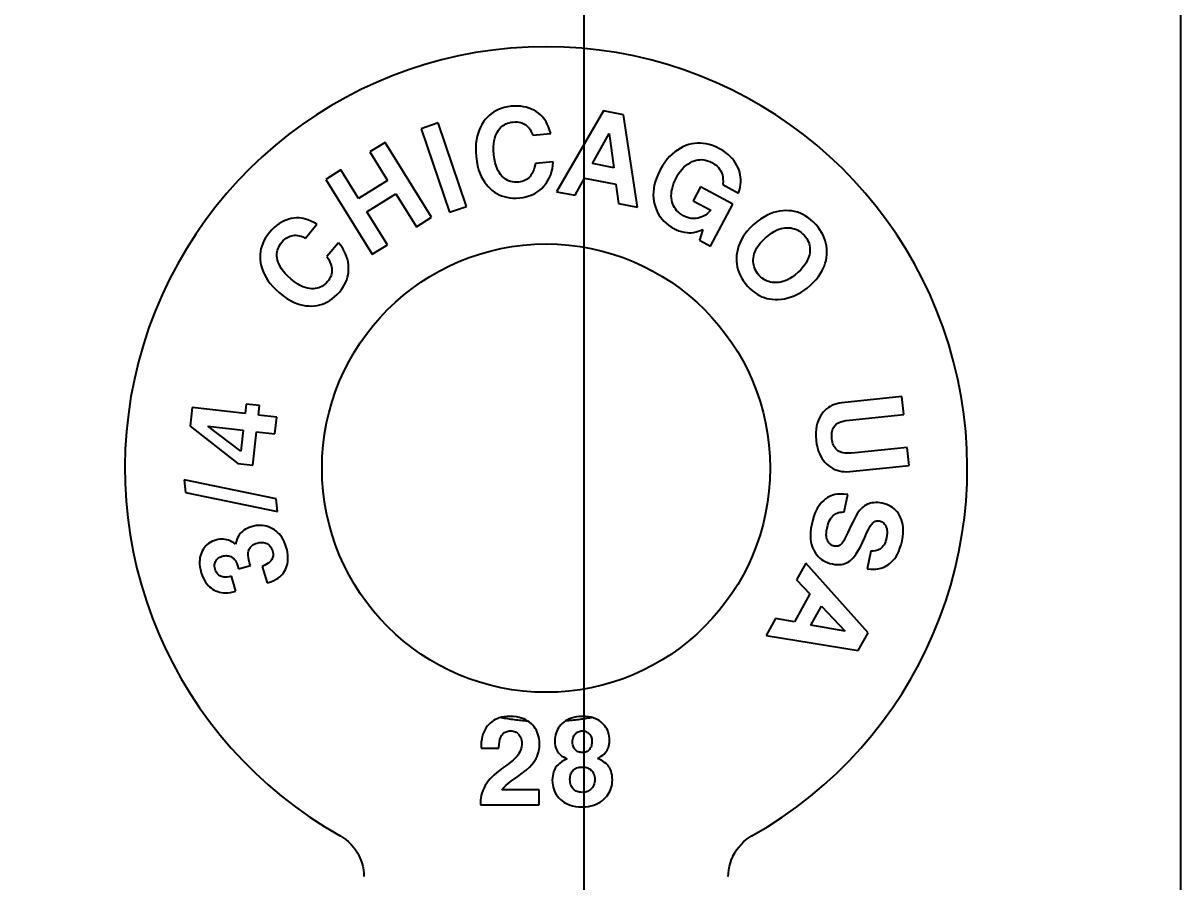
# Model space of a CAD drawing. Extents: x 0 to 288, y 0 to 192.
# Drawn here: x 69.624 to 73.5, y 113.557 to 116.43 of the extents above; entities that cross this region are included whole.
import ezdxf

# ---------------------------------------------------------------- set-up
doc = ezdxf.new("R2010")
doc.units = 0
doc.header["$MEASUREMENT"] = 0
doc.linetypes.add('HIDDEN', pattern=[0.2, 0.1, -0.1])
doc.layers.get('0').update_dxf_attribs({"linetype": 'CONTINUOUS'})
doc.layers.get('DEFPOINTS').update_dxf_attribs({"linetype": 'CONTINUOUS'})
for name, color, linetype in [('DEFAULT_2', 8, 'HIDDEN'), ('dim', 3, 'CONTINUOUS'), ('PANEL', 9, 'CONTINUOUS')]:
    doc.layers.add(name, color=color, linetype=linetype)
doc.styles.add('ROMANS', font='ROMANS.shx')
doc.dimstyles.get("Standard").update_dxf_attribs({"dimscale": 0, "dimtxt": 0.125, "dimasz": 0.1875, "dimexe": 0.187, "dimexo": 0.0625, "dimgap": 0.09, "dimtad": 0, "dimtih": 1, "dimtoh": 1, "dimlfac": 4, "dimzin": 0, "dimdsep": 46, "dimtxsty": 'ROMANS', "dimcen": 0, "dimclrd": 256, "dimclre": 256, "dimadec": 0, "dimazin": 0, "dimtfac": 1, "dimtofl": 0, "dimtmove": 0, "dimatfit": 3, "dimfxl": 0, "dimtolj": 1, "dimtzin": 0, "dimarcsym": 0})

# ---------------------------------------------------------------- blocks, each defined once
blk = doc.blocks.new('*D7')
at = {"layer": 'DEFPOINTS', "color": 0, "linetype": 'Continuous'}
for p in [(73.5, 118.75), (25.5, 113.4417), (73.5, 113.4417)]:
    blk.add_point(p, dxfattribs=at)
at = {"layer": 'dim', "linetype": 'Continuous', "lineweight": -2}
for p, q in [((25.5, 113.5042), (25.5, 118.937)), ((73.5, 113.5042), (73.5, 118.937)), ((26.5, 118.75), (47.41, 118.75)), ((72.5, 118.75), (51.59, 118.75))]:
    blk.add_line(p, q, dxfattribs=at)
at = {"layer": 'dim', "linetype": 'Continuous'}
for points in [[(26.5, 118.9167), (26.5, 118.5833), (25.5, 118.75)], [(72.5, 118.9167), (72.5, 118.5833), (73.5, 118.75)]]:
    blk.add_solid(points, dxfattribs=at)
at = {"layer": 'dim', "color": 0, "linetype": 'Continuous', "insert": (49.5, 118.75), "char_height": 1, "attachment_point": 5, "style": 'ROMANS'}
blk.add_mtext('\\A1;48.00', dxfattribs=at)
blk = doc.blocks.new('*D17')
at = {"layer": 'DEFPOINTS', "color": 0, "linetype": 'Continuous'}
for p in [(71.5025, 117), (49.5025, 71), (71.5025, 71)]:
    blk.add_point(p, dxfattribs=at)
at = {"layer": 'PANEL', "linetype": 'Continuous', "lineweight": -2}
for p, q in [((49.5025, 71.0625), (49.5025, 117.187)), ((71.5025, 71.0625), (71.5025, 117.187)), ((50.5025, 117), (58.4125, 117)), ((70.5025, 117), (62.5925, 117))]:
    blk.add_line(p, q, dxfattribs=at)
at = {"layer": 'PANEL', "linetype": 'Continuous'}
for points in [[(50.5025, 117.1667), (50.5025, 116.8333), (49.5025, 117)], [(70.5025, 117.1667), (70.5025, 116.8333), (71.5025, 117)]]:
    blk.add_solid(points, dxfattribs=at)
at = {"layer": 'PANEL', "color": 0, "linetype": 'Continuous', "insert": (60.5025, 117), "char_height": 1, "attachment_point": 5, "style": 'ROMANS'}
blk.add_mtext('\\A1;22.00', dxfattribs=at)

msp = doc.modelspace()

# ---------------------------------------------------------------- linework, layer by layer
at = {"color": 7, "linetype": 'Continuous'}
for p, q in [((71.5672, 116.1365), (71.4096, 115.8663)), ((71.6339, 116.1238), (71.5672, 116.1365)), ((71.6816, 115.8147), (71.6339, 116.1238)), ((71.0137, 116.0965), (70.9568, 116.0772)), ((70.9568, 116.0772), (71.0518, 115.7981)), ((71.1087, 115.8174), (71.0137, 116.0965)), ((71.3306, 116.0551), (71.3904, 116.0611)), ((71.5305, 115.9603), (71.5862, 116.0616)), ((71.5862, 116.0616), (71.6017, 115.9468)), ((70.8364, 116.0312), (70.7854, 115.9995)), ((70.7854, 115.9995), (70.8446, 115.9041)), ((70.9919, 115.7807), (70.8364, 116.0312)), ((71.3993, 115.9667), (71.3396, 115.9606)), ((71.6017, 115.9468), (71.5305, 115.9603)), ((70.6883, 115.9392), (70.6373, 115.9075)), ((70.7475, 115.8438), (70.6883, 115.9392)), ((70.6373, 115.9075), (70.7928, 115.6571)), ((70.8446, 115.9041), (70.7475, 115.8438)), ((71.4721, 115.8544), (71.5037, 115.9116)), ((71.5037, 115.9116), (71.6086, 115.8917)), ((71.6086, 115.8917), (71.617, 115.8269)), ((71.8924, 115.8822), (71.8675, 115.8356)), ((72.0006, 115.8242), (71.8924, 115.8822)), ((71.9665, 115.8904), (72.0195, 115.862)), ((70.7754, 115.7989), (70.8725, 115.8592)), ((70.8725, 115.8592), (70.9409, 115.749)), ((71.4096, 115.8663), (71.4721, 115.8544)), ((71.0518, 115.7981), (71.1087, 115.8174)), ((71.617, 115.8269), (71.6816, 115.8147)), ((71.8675, 115.8356), (71.9261, 115.8042)), ((71.9257, 115.6845), (72.0006, 115.8242)), ((70.8438, 115.6887), (70.7754, 115.7989)), ((70.9409, 115.749), (70.9919, 115.7807)), ((70.5693, 115.7114), (70.6081, 115.7573)), ((71.9003, 115.7397), (71.8885, 115.7044)), ((70.6801, 115.6956), (70.6414, 115.6498)), ((70.7928, 115.6571), (70.8438, 115.6887)), ((71.8885, 115.7044), (71.9257, 115.6845)), ((70.1905, 115.1444), (70.1835, 115.0824)), ((70.3679, 115.1244), (70.1905, 115.1444)), ((70.3715, 115.156), (70.3679, 115.1244)), ((70.416, 115.151), (70.3715, 115.156)), ((70.4124, 115.1193), (70.416, 115.151)), ((72.5665, 115.1812), (72.3656, 115.1604)), ((72.5727, 115.1215), (72.5665, 115.1812)), ((70.4735, 115.1124), (70.4124, 115.1193)), ((70.4671, 115.0561), (70.4735, 115.1124)), ((72.3903, 115.1026), (72.5727, 115.1215)), ((70.1835, 115.0824), (70.3431, 114.9572)), ((70.3536, 114.9985), (70.2424, 115.0816)), ((70.2424, 115.0816), (70.3615, 115.0681)), ((70.3615, 115.0681), (70.3536, 114.9985)), ((70.3935, 114.9515), (70.4061, 115.063)), ((70.4061, 115.063), (70.4671, 115.0561)), ((72.5842, 115.0106), (72.4099, 114.9926)), ((72.5903, 114.9509), (72.5842, 115.0106)), ((70.3431, 114.9572), (70.3935, 114.9515)), ((72.3922, 114.9304), (72.5903, 114.9509)), ((70.4717, 114.8392), (70.164, 114.9024)), ((70.164, 114.9024), (70.1677, 114.8599)), ((70.1677, 114.8599), (70.4754, 114.7967)), ((70.4754, 114.7967), (70.4717, 114.8392)), ((72.3731, 114.7949), (72.3853, 114.8537)), ((72.4622, 114.6636), (72.45, 114.6048)), ((70.3418, 114.6161), (70.3454, 114.6042)), ((70.3454, 114.6042), (70.3851, 114.6162)), ((70.3851, 114.6162), (70.3826, 114.6244)), ((70.4249, 114.613), (70.4417, 114.5574)), ((72.2443, 114.6241), (72.2138, 114.5683)), ((72.4529, 114.391), (72.2443, 114.6241)), ((70.3367, 114.5299), (70.3215, 114.5803)), ((72.2138, 114.5683), (72.2584, 114.5206)), ((72.2584, 114.5206), (72.2072, 114.427)), ((72.2618, 114.4166), (72.2965, 114.4801)), ((72.2965, 114.4801), (72.3758, 114.396)), ((72.143, 114.4388), (72.1115, 114.3812)), ((72.2072, 114.427), (72.143, 114.4388)), ((72.3758, 114.396), (72.2618, 114.4166)), ((72.1115, 114.3812), (72.4203, 114.3315)), ((72.4203, 114.3315), (72.4529, 114.391)), ((71.1581, 114.0042), (71.2171, 114.0042)), ((71.2593, 113.8952), (71.2807, 113.9103)), ((71.3524, 113.8655), (71.2269, 113.8655)), ((71.3524, 113.8146), (71.3524, 113.8655)), ((71.155, 113.8242), (71.155, 113.8146)), ((71.155, 113.8146), (71.3524, 113.8146)), ((70.6849, 113.712), (70.685, 113.7119)), ((70.6849, 113.7119), (70.6951, 113.7057)), ((70.6857, 113.7115), (70.6868, 113.7108)), ((72.0549, 113.7057), (72.0651, 113.7119)), ((72.0632, 113.7108), (72.0643, 113.7115)), ((72.065, 113.7119), (72.0651, 113.7119)), ((72.0651, 113.7119), (72.0651, 113.712)), ((70.695, 113.7057), (70.7047, 113.6987)), ((70.7046, 113.6988), (70.7139, 113.691)), ((70.7137, 113.6912), (70.7224, 113.6826)), ((70.7222, 113.6828), (70.7302, 113.6736)), ((70.73, 113.6738), (70.7373, 113.6641)), ((72.0127, 113.6641), (72.02, 113.6738)), ((72.0198, 113.6736), (72.0278, 113.6828)), ((72.0276, 113.6826), (72.0363, 113.6912)), ((72.0361, 113.691), (72.0454, 113.6988)), ((72.0453, 113.6987), (72.055, 113.7057)), ((72.055, 113.7057), (72.0563, 113.7066)), ((70.7372, 113.6642), (70.7437, 113.654)), ((70.7436, 113.6542), (70.7493, 113.6435)), ((70.7492, 113.6436), (70.7541, 113.6325)), ((70.7541, 113.6327), (70.758, 113.6213)), ((71.992, 113.6213), (71.9959, 113.6327)), ((71.9959, 113.6325), (72.0008, 113.6436)), ((72.0007, 113.6435), (72.0064, 113.6542)), ((72.0063, 113.654), (72.0128, 113.6642)), ((70.758, 113.6214), (70.7611, 113.6098)), ((70.7611, 113.6098), (70.7633, 113.598)), ((70.7633, 113.5981), (70.7646, 113.5862)), ((71.9854, 113.5862), (71.9867, 113.5981)), ((71.9867, 113.598), (71.9889, 113.6098)), ((71.9889, 113.6098), (71.992, 113.6214)), ((70.7646, 113.5862), (70.765, 113.5751)), ((71.985, 113.5751), (71.9854, 113.5862))]:
    msp.add_line(p, q, dxfattribs=at)
for points in [[(71.2576, 116.1521), (71.2457, 116.1504), (71.2347, 116.1481), (71.2247, 116.1451), (71.2155, 116.1415), (71.2069, 116.1374), (71.1989, 116.1328), (71.1914, 116.1275), (71.1843, 116.1216), (71.1776, 116.1151), (71.1712, 116.1078), (71.1652, 116.0997)], [(71.3172, 116.1464), (71.3086, 116.1489), (71.2996, 116.1509), (71.2901, 116.1522), (71.2799, 116.1529), (71.2692, 116.1529), (71.2576, 116.1521)], [(71.362, 116.118), (71.3558, 116.1241), (71.3491, 116.1297), (71.342, 116.1347), (71.3343, 116.1392), (71.3261, 116.1431), (71.3172, 116.1464)], [(71.3904, 116.0611), (71.3868, 116.0732), (71.383, 116.0836), (71.379, 116.0926), (71.3749, 116.1003), (71.3707, 116.107), (71.3664, 116.1129), (71.362, 116.118)], [(71.1652, 116.0997), (71.1598, 116.0911), (71.155, 116.0821), (71.1508, 116.0726), (71.1472, 116.0626), (71.1442, 116.0519), (71.1419, 116.0404), (71.1403, 116.028), (71.1395, 116.0146), (71.1396, 115.9999), (71.1407, 115.9837)], [(71.2122, 116.0666), (71.2155, 116.072), (71.219, 116.0767), (71.2227, 116.0808), (71.2267, 116.0845), (71.2309, 116.0878), (71.2354, 116.0907), (71.2402, 116.0932), (71.2454, 116.0954), (71.251, 116.0972), (71.2573, 116.0987), (71.2642, 116.0996)], [(71.2642, 116.0996), (71.2714, 116.1001), (71.2779, 116.0999), (71.2838, 116.0993), (71.2891, 116.0982), (71.294, 116.0967), (71.2985, 116.0949), (71.3028, 116.0926), (71.3068, 116.09), (71.3107, 116.087), (71.3143, 116.0835), (71.3179, 116.0794), (71.3213, 116.0747), (71.3245, 116.0692), (71.3277, 116.0627), (71.3306, 116.0551)], [(71.2005, 115.9896), (71.1995, 116.0039), (71.1995, 116.0164), (71.2003, 116.0273), (71.2017, 116.037), (71.2037, 116.0456), (71.2061, 116.0533), (71.2089, 116.0603), (71.2122, 116.0666)], [(71.843, 116.0206), (71.8331, 116.0163), (71.8236, 116.0114), (71.8145, 116.0058), (71.8056, 115.9994), (71.797, 115.9922), (71.7887, 115.9841), (71.7805, 115.9749), (71.7725, 115.9645), (71.7646, 115.9528), (71.7569, 115.9394)], [(71.9556, 116.0103), (71.9436, 116.0162), (71.9322, 116.0207), (71.9214, 116.0242), (71.911, 116.0266), (71.9009, 116.0282), (71.8911, 116.0289), (71.8815, 116.0288), (71.8719, 116.028), (71.8624, 116.0263), (71.8528, 116.0239), (71.843, 116.0206)], [(72.0179, 115.9466), (72.014, 115.9546), (72.0095, 115.9624), (72.0043, 115.9698), (71.9985, 115.9771), (71.9918, 115.9841), (71.9844, 115.9909), (71.9759, 115.9975), (71.9664, 116.004), (71.9556, 116.0103)], [(71.1407, 115.9837), (71.1429, 115.9674), (71.1458, 115.9529), (71.1493, 115.94), (71.1534, 115.9283), (71.1579, 115.9177), (71.1629, 115.9081), (71.1684, 115.8994), (71.1742, 115.8913), (71.1806, 115.8838), (71.1875, 115.877)], [(71.2273, 115.9188), (71.2229, 115.9239), (71.2188, 115.9296), (71.215, 115.9362), (71.2113, 115.9438), (71.208, 115.9526), (71.205, 115.9629), (71.2024, 115.975), (71.2005, 115.9896)], [(71.3396, 115.9606), (71.3367, 115.9491), (71.3337, 115.9398), (71.3306, 115.9324), (71.3274, 115.9264), (71.3243, 115.9216), (71.3212, 115.9176), (71.3181, 115.9144)], [(71.3665, 115.8837), (71.3724, 115.8908), (71.3778, 115.8982), (71.3825, 115.906), (71.3868, 115.9143), (71.3904, 115.9232), (71.3936, 115.9328), (71.3962, 115.9431), (71.3981, 115.9543), (71.3993, 115.9667)], [(71.8115, 115.9142), (71.8177, 115.9248), (71.8239, 115.9338), (71.8302, 115.9416), (71.8367, 115.9483), (71.8432, 115.9541), (71.85, 115.9591), (71.8569, 115.9634), (71.8641, 115.9671)], [(71.8641, 115.9671), (71.8709, 115.9698), (71.8774, 115.9717), (71.8837, 115.973), (71.89, 115.9736), (71.8963, 115.9737), (71.9026, 115.9731), (71.9091, 115.972), (71.9158, 115.9701), (71.9229, 115.9674), (71.9303, 115.9639)], [(71.9303, 115.9639), (71.9367, 115.9601), (71.9424, 115.956), (71.9474, 115.9517), (71.9519, 115.947), (71.9559, 115.9421), (71.9595, 115.9367)], [(71.2825, 115.8987), (71.2755, 115.8983), (71.269, 115.8985), (71.263, 115.8992), (71.2573, 115.9004), (71.252, 115.9021), (71.2468, 115.9043), (71.2418, 115.907), (71.2369, 115.9103), (71.2321, 115.9142), (71.2273, 115.9188)], [(71.7569, 115.9394), (71.7499, 115.9253), (71.7445, 115.9121), (71.7403, 115.8997), (71.7374, 115.888), (71.7354, 115.8767), (71.7343, 115.8659), (71.734, 115.8553), (71.7346, 115.845), (71.7359, 115.8348), (71.7381, 115.8247)], [(71.9595, 115.9367), (71.9617, 115.9326), (71.9637, 115.9278), (71.9652, 115.9225), (71.9664, 115.9163), (71.9672, 115.9091), (71.9673, 115.9006), (71.9665, 115.8904)], [(72.0195, 115.862), (72.0225, 115.8719), (72.0247, 115.8813), (72.0261, 115.8902), (72.0268, 115.8988), (72.0269, 115.9071), (72.0263, 115.9152), (72.0251, 115.9231), (72.0233, 115.931), (72.0209, 115.9388), (72.0179, 115.9466)], [(71.3181, 115.9144), (71.314, 115.9108), (71.3096, 115.9077), (71.305, 115.9051), (71.3, 115.9028), (71.2947, 115.901), (71.2888, 115.8996), (71.2825, 115.8987)], [(71.287, 115.846), (71.2978, 115.8475), (71.3077, 115.8495), (71.3169, 115.8521), (71.3253, 115.8552), (71.3332, 115.8587), (71.3406, 115.8627), (71.3476, 115.8672), (71.3542, 115.8721), (71.3605, 115.8776), (71.3665, 115.8837)], [(71.7956, 115.8384), (71.7946, 115.8452), (71.7942, 115.8523), (71.7944, 115.8596), (71.7952, 115.8673), (71.7966, 115.8754), (71.7988, 115.884), (71.8019, 115.8933), (71.8061, 115.9033), (71.8115, 115.9142)], [(71.1875, 115.877), (71.1948, 115.8706), (71.2024, 115.8651), (71.2101, 115.8603), (71.2181, 115.8562), (71.2263, 115.8528), (71.235, 115.8499), (71.2441, 115.8477), (71.2537, 115.8462), (71.264, 115.8453), (71.2751, 115.8453), (71.287, 115.846)], [(71.7381, 115.8247), (71.7409, 115.8148), (71.7444, 115.8056), (71.7483, 115.7971), (71.7528, 115.7891), (71.7579, 115.7815), (71.7635, 115.7744), (71.7697, 115.7676), (71.7767, 115.7611), (71.7844, 115.7549), (71.7931, 115.749), (71.8028, 115.7433)], [(71.8354, 115.7858), (71.8282, 115.79), (71.822, 115.7944), (71.8167, 115.799), (71.8121, 115.8037), (71.8081, 115.8087), (71.8046, 115.8139), (71.8016, 115.8194), (71.7991, 115.8253), (71.7971, 115.8316), (71.7956, 115.8384)], [(71.9261, 115.8042), (71.9201, 115.798), (71.9141, 115.7929), (71.9082, 115.7885), (71.9022, 115.7849), (71.8961, 115.782), (71.89, 115.7797), (71.8836, 115.7779)], [(72.1778, 115.8033), (72.1672, 115.8027), (72.1568, 115.8014), (72.1464, 115.7993), (72.136, 115.7964), (72.1254, 115.7926), (72.1147, 115.7877), (72.1038, 115.7818), (72.0924, 115.7746), (72.0807, 115.7659), (72.0685, 115.7556)], [(72.2779, 115.7564), (72.269, 115.7656), (72.2602, 115.7735), (72.2514, 115.7801), (72.2427, 115.7858), (72.234, 115.7906), (72.2252, 115.7945), (72.2162, 115.7977), (72.2071, 115.8002), (72.1977, 115.8019), (72.1879, 115.803), (72.1778, 115.8033)], [(70.4961, 115.7678), (70.4882, 115.7636), (70.4804, 115.7588), (70.4726, 115.7531), (70.4649, 115.7466), (70.4571, 115.7391), (70.4494, 115.7305)], [(70.5482, 115.7785), (70.5394, 115.7786), (70.5307, 115.778), (70.5221, 115.7766), (70.5135, 115.7745), (70.5049, 115.7716), (70.4961, 115.7678)], [(70.6081, 115.7573), (70.5971, 115.7635), (70.5871, 115.7683), (70.578, 115.772), (70.5696, 115.7747), (70.562, 115.7767), (70.5548, 115.7779), (70.5482, 115.7785)], [(71.8836, 115.7779), (71.878, 115.7769), (71.8723, 115.7764), (71.8667, 115.7765), (71.8609, 115.777), (71.855, 115.7782), (71.8488, 115.78), (71.8423, 115.7825), (71.8354, 115.7858)], [(70.4494, 115.7305), (70.4419, 115.721), (70.4357, 115.7117), (70.4306, 115.7026), (70.4264, 115.6936), (70.4231, 115.6847), (70.4206, 115.6758), (70.4188, 115.6668), (70.4178, 115.6577), (70.4175, 115.6483), (70.418, 115.6386), (70.4193, 115.6285)], [(71.8028, 115.7433), (71.8113, 115.7392), (71.8198, 115.7358), (71.8285, 115.733), (71.8375, 115.731), (71.8468, 115.7296)], [(71.8468, 115.7296), (71.8531, 115.7291), (71.8602, 115.7293), (71.8683, 115.7303), (71.8774, 115.7321), (71.888, 115.7351), (71.9003, 115.7397)], [(72.0685, 115.7556), (72.0575, 115.745), (72.0481, 115.7346), (72.0402, 115.7244), (72.0335, 115.7144), (72.0278, 115.7044), (72.0231, 115.6944), (72.0193, 115.6844), (72.0164, 115.6743), (72.0142, 115.6641), (72.0128, 115.6535)], [(72.109, 115.7113), (72.1198, 115.7204), (72.1296, 115.7276), (72.1385, 115.7331), (72.1467, 115.7374), (72.1543, 115.7406), (72.1615, 115.743), (72.1683, 115.7446), (72.1748, 115.7456), (72.1811, 115.746)], [(72.1811, 115.746), (72.1882, 115.7458), (72.1949, 115.7451), (72.2011, 115.7438), (72.2071, 115.7421), (72.2128, 115.7399), (72.2183, 115.7372), (72.2236, 115.734), (72.2288, 115.7303), (72.2339, 115.7259), (72.2389, 115.7207)], [(72.3147, 115.6554), (72.315, 115.6656), (72.3146, 115.6754), (72.3134, 115.6849), (72.3117, 115.6941), (72.3092, 115.7031), (72.3061, 115.712), (72.3022, 115.7209), (72.2975, 115.7297), (72.292, 115.7385), (72.2855, 115.7474), (72.2779, 115.7564)], [(70.4761, 115.6374), (70.4748, 115.6436), (70.474, 115.6494), (70.4738, 115.655), (70.4741, 115.6604), (70.4748, 115.6657), (70.476, 115.6709), (70.4777, 115.676), (70.4799, 115.6812), (70.4827, 115.6865), (70.4862, 115.6918), (70.4905, 115.6973)], [(70.4905, 115.6973), (70.4954, 115.7027), (70.5002, 115.7071), (70.5049, 115.7107), (70.5095, 115.7136), (70.514, 115.7159), (70.5186, 115.7178), (70.5232, 115.7191), (70.5279, 115.7201), (70.5327, 115.7205), (70.5378, 115.7205), (70.5432, 115.7201), (70.5489, 115.719), (70.5551, 115.7173), (70.5619, 115.7149), (70.5693, 115.7114)], [(70.7141, 115.6131), (70.7135, 115.6223), (70.7122, 115.6314), (70.7102, 115.6403), (70.7074, 115.6493), (70.7039, 115.6582), (70.6995, 115.6672), (70.6942, 115.6765), (70.6878, 115.6859), (70.6801, 115.6956)], [(72.069, 115.6457), (72.0701, 115.6519), (72.0717, 115.6582), (72.074, 115.6647), (72.0771, 115.6715), (72.081, 115.6785), (72.0859, 115.6859), (72.092, 115.6938), (72.0996, 115.7022), (72.109, 115.7113)], [(72.2389, 115.7207), (72.2435, 115.7152), (72.2474, 115.7097), (72.2506, 115.7041), (72.2532, 115.6986), (72.2552, 115.693), (72.2568, 115.6872), (72.2578, 115.6813), (72.2583, 115.6751), (72.2583, 115.6687), (72.2577, 115.6618)], [(70.6414, 115.6498), (70.6473, 115.6395), (70.6516, 115.6307), (70.6545, 115.6232), (70.6564, 115.6167), (70.6575, 115.611), (70.658, 115.606), (70.6581, 115.6016)], [(72.0128, 115.6535), (72.0122, 115.6434), (72.0124, 115.6337), (72.0133, 115.6242), (72.015, 115.6149), (72.0173, 115.6058), (72.0204, 115.5967), (72.0243, 115.5877), (72.0291, 115.5786), (72.0348, 115.5693), (72.0417, 115.5599), (72.0498, 115.5502)], [(72.2577, 115.6618), (72.2567, 115.6555), (72.255, 115.6491), (72.2527, 115.6426), (72.2496, 115.6358), (72.2458, 115.6288), (72.2409, 115.6215), (72.2349, 115.6138), (72.2275, 115.6055), (72.2184, 115.5968)], [(72.2603, 115.5537), (72.2706, 115.5635), (72.2793, 115.5731), (72.2868, 115.5824), (72.2931, 115.5916), (72.2985, 115.6007), (72.3031, 115.6097), (72.3068, 115.6187), (72.3098, 115.6276), (72.3121, 115.6367), (72.3137, 115.6459), (72.3147, 115.6554)], [(70.4193, 115.6285), (70.4214, 115.6186), (70.4242, 115.6088), (70.4277, 115.5991), (70.4321, 115.5894), (70.4375, 115.5796), (70.4438, 115.5698), (70.4512, 115.5597), (70.46, 115.5495), (70.4702, 115.539), (70.4823, 115.5282)], [(70.5212, 115.5739), (70.5105, 115.5835), (70.5018, 115.5925), (70.4948, 115.6009), (70.4891, 115.6088), (70.4846, 115.6164), (70.481, 115.6236), (70.4782, 115.6306), (70.4761, 115.6374)], [(70.6832, 115.5308), (70.6899, 115.5394), (70.6956, 115.5477), (70.7004, 115.5559), (70.7044, 115.564), (70.7076, 115.572), (70.7101, 115.5801), (70.7121, 115.5881), (70.7134, 115.5963), (70.7141, 115.6046), (70.7141, 115.6131)], [(72.0877, 115.5871), (72.0831, 115.5927), (72.0793, 115.5981), (72.0761, 115.6036), (72.0735, 115.6091), (72.0715, 115.6146), (72.07, 115.6203), (72.0689, 115.6262), (72.0684, 115.6324), (72.0684, 115.6388), (72.069, 115.6457)], [(70.5897, 115.5417), (70.583, 115.5423), (70.5761, 115.5435), (70.5687, 115.5456), (70.5608, 115.5485), (70.5523, 115.5525), (70.543, 115.5578), (70.5327, 115.5648), (70.5212, 115.5739)], [(70.6581, 115.6016), (70.6576, 115.5961), (70.6566, 115.5909), (70.6551, 115.5858), (70.653, 115.5807), (70.6505, 115.5757), (70.6473, 115.5706), (70.6433, 115.5655)], [(72.1468, 115.5624), (72.1395, 115.5623), (72.1328, 115.5629), (72.1264, 115.5639), (72.1203, 115.5655), (72.1146, 115.5676), (72.109, 115.5703), (72.1035, 115.5735), (72.0982, 115.5773), (72.0929, 115.5818), (72.0877, 115.5871)], [(72.2184, 115.5968), (72.2086, 115.5884), (72.1994, 115.5817), (72.1908, 115.5763), (72.1827, 115.572), (72.175, 115.5686), (72.1676, 115.566), (72.1605, 115.5642), (72.1536, 115.563), (72.1468, 115.5624)], [(70.6433, 115.5655), (70.6386, 115.5604), (70.6338, 115.556), (70.629, 115.5524), (70.624, 115.5493), (70.619, 115.5468), (70.6138, 115.5448), (70.6083, 115.5433), (70.6025, 115.5422), (70.5963, 115.5417), (70.5897, 115.5417)], [(70.5901, 115.4839), (70.5998, 115.4844), (70.6091, 115.4857), (70.6179, 115.4876), (70.6265, 115.4902), (70.6349, 115.4935), (70.6431, 115.4975), (70.6511, 115.5022), (70.6591, 115.5078), (70.6671, 115.5143), (70.6751, 115.522), (70.6832, 115.5308)], [(72.0498, 115.5502), (72.0578, 115.5419), (72.0658, 115.5348), (72.0737, 115.5287), (72.0816, 115.5234), (72.0895, 115.5189), (72.0976, 115.5151), (72.1058, 115.512), (72.1142, 115.5095), (72.1229, 115.5077), (72.1319, 115.5064), (72.1414, 115.5058), (72.1513, 115.5059)], [(72.1513, 115.5059), (72.1627, 115.5068), (72.1737, 115.5085), (72.1846, 115.511), (72.1953, 115.5142), (72.206, 115.5183), (72.2167, 115.5232), (72.2274, 115.5291), (72.2382, 115.5361), (72.2491, 115.5442), (72.2603, 115.5537)], [(70.4823, 115.5282), (70.4952, 115.5179), (70.5073, 115.5095), (70.5189, 115.5027), (70.5299, 115.4971), (70.5405, 115.4927), (70.5508, 115.4892), (70.5608, 115.4867), (70.5706, 115.485), (70.5804, 115.4841), (70.5901, 115.4839)], [(72.3656, 115.1604), (72.3564, 115.1591), (72.3479, 115.1572), (72.3402, 115.1547), (72.333, 115.1517), (72.3263, 115.1483), (72.32, 115.1443), (72.314, 115.1397), (72.3083, 115.1345), (72.3029, 115.1287), (72.2977, 115.122)], [(72.2977, 115.122), (72.2932, 115.1151), (72.2892, 115.1077), (72.2858, 115.0998), (72.283, 115.0913), (72.2807, 115.082), (72.2791, 115.0719), (72.2782, 115.0607), (72.2781, 115.0481), (72.2791, 115.034)], [(72.3315, 115.0404), (72.3311, 115.0475), (72.3312, 115.0538), (72.3318, 115.0595), (72.3328, 115.0647), (72.3342, 115.0694), (72.3359, 115.0739), (72.338, 115.0781), (72.3405, 115.082)], [(72.3405, 115.082), (72.3425, 115.0846), (72.345, 115.0872), (72.348, 115.0896), (72.3517, 115.0921), (72.3562, 115.0944), (72.3619, 115.0968), (72.3691, 115.099), (72.3783, 115.101), (72.3903, 115.1026)], [(72.2791, 115.034), (72.2808, 115.0214), (72.2833, 115.0101), (72.2863, 114.9999), (72.2899, 114.9907), (72.294, 114.9823), (72.2985, 114.9746), (72.3036, 114.9674), (72.3091, 114.9608), (72.3153, 114.9546)], [(72.3486, 115.0023), (72.3453, 115.0058), (72.3423, 115.0096), (72.3398, 115.0136), (72.3375, 115.018), (72.3355, 115.0227), (72.3338, 115.028), (72.3325, 115.0338), (72.3315, 115.0404)], [(72.4099, 114.9926), (72.3962, 114.9915), (72.3851, 114.9914), (72.3764, 114.992), (72.3696, 114.9929), (72.3641, 114.9941), (72.3597, 114.9956), (72.3561, 114.9971), (72.3531, 114.9988), (72.3506, 115.0005), (72.3486, 115.0023)], [(72.3153, 114.9546), (72.3217, 114.9491), (72.3283, 114.9444), (72.335, 114.9404), (72.342, 114.9371), (72.3492, 114.9344), (72.3567, 114.9323), (72.3647, 114.9308), (72.3732, 114.9299), (72.3823, 114.9297), (72.3922, 114.9304)], [(72.3241, 114.8469), (72.3171, 114.843), (72.3106, 114.8385), (72.3043, 114.8334), (72.2983, 114.8276), (72.2926, 114.821), (72.287, 114.8134)], [(72.3853, 114.8537), (72.3715, 114.8548), (72.36, 114.8549), (72.3504, 114.8542), (72.3422, 114.853), (72.3353, 114.8513), (72.3293, 114.8492), (72.3241, 114.8469)], [(72.287, 114.8134), (72.2829, 114.8069), (72.2789, 114.7993), (72.275, 114.7905), (72.2712, 114.7803), (72.2677, 114.7685), (72.2644, 114.7545)], [(72.3337, 114.7809), (72.3363, 114.7834), (72.3392, 114.7858), (72.3423, 114.7879), (72.3459, 114.7897), (72.3499, 114.7914), (72.3545, 114.7928), (72.3598, 114.7939), (72.3659, 114.7947), (72.3731, 114.7949)], [(72.4247, 114.8002), (72.4216, 114.7964), (72.4179, 114.7908), (72.4134, 114.7833), (72.4083, 114.7741), (72.4028, 114.7633), (72.3968, 114.7511), (72.3853, 114.7265)], [(72.4506, 114.8206), (72.4458, 114.8182), (72.4408, 114.8151), (72.4357, 114.8113), (72.4304, 114.8064), (72.4247, 114.8002)], [(72.4718, 114.826), (72.4658, 114.8252), (72.4604, 114.824), (72.4554, 114.8225), (72.4506, 114.8206)], [(72.4998, 114.8245), (72.4926, 114.8257), (72.4855, 114.8263), (72.4785, 114.8264), (72.4718, 114.826)], [(72.5584, 114.7827), (72.5544, 114.7893), (72.55, 114.7952), (72.5453, 114.8005), (72.5404, 114.8052), (72.535, 114.8095), (72.5292, 114.8133), (72.5229, 114.8167), (72.516, 114.8198), (72.5084, 114.8223), (72.4998, 114.8245)], [(72.3155, 114.7411), (72.3179, 114.7508), (72.3207, 114.759), (72.3237, 114.7658), (72.3268, 114.7716), (72.3302, 114.7766), (72.3337, 114.7809)], [(72.4602, 114.7473), (72.4627, 114.7512), (72.4653, 114.7545), (72.4679, 114.7573), (72.4707, 114.7597), (72.4736, 114.7618), (72.4768, 114.7637)], [(72.4768, 114.7637), (72.4787, 114.7645), (72.4806, 114.7651), (72.4828, 114.7655), (72.4851, 114.7656), (72.4877, 114.7655), (72.4906, 114.7651)], [(72.4906, 114.7651), (72.494, 114.7641), (72.4971, 114.7629), (72.5001, 114.7614), (72.5028, 114.7595), (72.5054, 114.7572), (72.5078, 114.7546), (72.5101, 114.7514), (72.5123, 114.7477)], [(72.5668, 114.6988), (72.5691, 114.712), (72.5702, 114.7238), (72.5705, 114.7345), (72.57, 114.7441), (72.5688, 114.753), (72.567, 114.7612), (72.5647, 114.7688), (72.5618, 114.7759), (72.5584, 114.7827)], [(70.3539, 114.7259), (70.3507, 114.7224), (70.3478, 114.7185), (70.3449, 114.7139), (70.3423, 114.7087), (70.3398, 114.7025), (70.3375, 114.6953), (70.3355, 114.6868)], [(70.3879, 114.7454), (70.3806, 114.7429), (70.3741, 114.7401), (70.3683, 114.737), (70.363, 114.7335), (70.3582, 114.7298), (70.3539, 114.7259)], [(70.4595, 114.7389), (70.4528, 114.7422), (70.4462, 114.745), (70.4395, 114.7471), (70.4328, 114.7486), (70.426, 114.7496), (70.419, 114.75), (70.4118, 114.7498), (70.4042, 114.7491), (70.3963, 114.7476), (70.3879, 114.7454)], [(70.5054, 114.6774), (70.5021, 114.6871), (70.4985, 114.6957), (70.4946, 114.7033), (70.4905, 114.7101), (70.4861, 114.7162), (70.4814, 114.7217), (70.4764, 114.7267), (70.4712, 114.7312), (70.4656, 114.7352), (70.4595, 114.7389)], [(72.2644, 114.7545), (72.2617, 114.7394), (72.2604, 114.7262), (72.2601, 114.7146), (72.2606, 114.7042), (72.2618, 114.6948), (72.2637, 114.6863), (72.2661, 114.6784), (72.269, 114.6711), (72.2724, 114.6644)], [(72.3167, 114.7002), (72.3154, 114.704), (72.3143, 114.7082), (72.3135, 114.713), (72.3132, 114.7184), (72.3133, 114.7247), (72.314, 114.7321), (72.3155, 114.7411)], [(72.3853, 114.7265), (72.38, 114.7154), (72.3743, 114.7038)], [(72.4419, 114.7096), (72.4482, 114.7237), (72.4543, 114.7363), (72.4602, 114.7473)], [(72.5123, 114.7477), (72.5139, 114.7442), (72.5152, 114.7402), (72.5161, 114.7356), (72.5167, 114.7303), (72.5168, 114.7241), (72.5162, 114.7167), (72.5147, 114.7079)], [(70.2692, 114.7008), (70.2623, 114.6984), (70.256, 114.6957), (70.2504, 114.6926), (70.2453, 114.6892), (70.2406, 114.6856), (70.2363, 114.6815), (70.2323, 114.6772), (70.2287, 114.6724), (70.2254, 114.6671), (70.2224, 114.6613)], [(70.3355, 114.6868), (70.3294, 114.6914), (70.3235, 114.6951), (70.3177, 114.6981), (70.312, 114.7004), (70.3063, 114.7022), (70.3005, 114.7033), (70.2947, 114.704), (70.2887, 114.7041), (70.2825, 114.7036), (70.2761, 114.7026), (70.2692, 114.7008)], [(70.3777, 114.6553), (70.3781, 114.6598), (70.3788, 114.6638), (70.3799, 114.6675), (70.3813, 114.6708), (70.383, 114.6738), (70.3851, 114.6767), (70.3875, 114.6794), (70.3903, 114.6819), (70.3937, 114.6844), (70.3977, 114.6867), (70.4025, 114.6889), (70.4083, 114.6909)], [(70.4083, 114.6909), (70.4132, 114.6922), (70.4177, 114.6929), (70.4219, 114.6932), (70.4259, 114.693), (70.4296, 114.6926), (70.4333, 114.6917), (70.4368, 114.6905), (70.4403, 114.6889)], [(70.4403, 114.6889), (70.4437, 114.6869), (70.4467, 114.6847), (70.4494, 114.6823), (70.4519, 114.6796), (70.4541, 114.6766), (70.4561, 114.6732), (70.4578, 114.6695), (70.4594, 114.6652)], [(72.3394, 114.6809), (72.3357, 114.6819), (72.3325, 114.6831), (72.3296, 114.6846), (72.327, 114.6863), (72.3246, 114.6883), (72.3224, 114.6906), (72.3203, 114.6933), (72.3184, 114.6965), (72.3167, 114.7002)], [(72.3621, 114.6859), (72.3598, 114.6841), (72.3575, 114.6828), (72.3551, 114.6817), (72.3525, 114.6809), (72.3498, 114.6804), (72.3467, 114.6802), (72.3433, 114.6803), (72.3394, 114.6809)], [(72.3743, 114.7038), (72.3713, 114.6981), (72.3686, 114.6936), (72.3662, 114.6903), (72.364, 114.6878), (72.3621, 114.6859)], [(72.398, 114.6363), (72.4025, 114.641), (72.4077, 114.6471), (72.4136, 114.6551), (72.4203, 114.6657), (72.4275, 114.6787), (72.4347, 114.6933), (72.4419, 114.7096)], [(72.5147, 114.7079), (72.5129, 114.7007), (72.5109, 114.6947), (72.5087, 114.6895), (72.5063, 114.685), (72.5038, 114.6812), (72.5011, 114.6779), (72.4983, 114.6749)], [(72.5263, 114.623), (72.5318, 114.6278), (72.537, 114.6333), (72.542, 114.6394), (72.5468, 114.6463), (72.5514, 114.6542), (72.5557, 114.6631), (72.5598, 114.6733), (72.5635, 114.6851), (72.5668, 114.6988)], [(70.2224, 114.6613), (70.2199, 114.6552), (70.2179, 114.6489), (70.2164, 114.6423), (70.2154, 114.6354), (70.215, 114.6279), (70.2152, 114.62), (70.2162, 114.6114), (70.2179, 114.602), (70.2206, 114.5916)], [(70.2686, 114.6297), (70.2701, 114.6324), (70.2719, 114.6349), (70.274, 114.6372), (70.2765, 114.6394), (70.2793, 114.6415), (70.2826, 114.6434), (70.2863, 114.6451), (70.2908, 114.6467)], [(70.2908, 114.6467), (70.2952, 114.6478), (70.2995, 114.6484), (70.3036, 114.6487), (70.3077, 114.6485), (70.3117, 114.6479), (70.3158, 114.6469)], [(70.3158, 114.6469), (70.3193, 114.6457), (70.3225, 114.6442), (70.3253, 114.6426), (70.3279, 114.6407), (70.3302, 114.6387), (70.3323, 114.6364), (70.3342, 114.6339)], [(70.3826, 114.6244), (70.3799, 114.6346), (70.3784, 114.6429), (70.3777, 114.6497), (70.3777, 114.6553)], [(70.4594, 114.6652), (70.4606, 114.6604), (70.4612, 114.6561), (70.4614, 114.6522), (70.4611, 114.6486), (70.4606, 114.6452), (70.4596, 114.6419), (70.4584, 114.6388), (70.4567, 114.6357), (70.4546, 114.6326), (70.4519, 114.6295), (70.4487, 114.6264), (70.4446, 114.6232), (70.4395, 114.6199), (70.4331, 114.6165), (70.4249, 114.613)], [(70.5102, 114.6276), (70.5109, 114.6354), (70.511, 114.6434), (70.5105, 114.6515), (70.5095, 114.6599), (70.5078, 114.6685), (70.5054, 114.6774)], [(72.2724, 114.6644), (72.2767, 114.6575), (72.2812, 114.6513), (72.2861, 114.6458), (72.2913, 114.6408), (72.297, 114.6364), (72.303, 114.6324), (72.3096, 114.6288), (72.3167, 114.6257), (72.3246, 114.623), (72.3333, 114.6209)], [(72.4983, 114.6749), (72.4958, 114.6728), (72.4929, 114.6709), (72.4897, 114.6691), (72.4859, 114.6675), (72.4815, 114.6661), (72.4762, 114.6649), (72.4699, 114.6641), (72.4622, 114.6636)], [(70.2667, 114.6037), (70.2657, 114.6079), (70.2651, 114.6119), (70.265, 114.6157), (70.2653, 114.6193), (70.266, 114.6229), (70.2671, 114.6263), (70.2686, 114.6297)], [(70.3215, 114.5803), (70.3136, 114.5783), (70.3071, 114.5773), (70.3015, 114.577), (70.2968, 114.5772), (70.2926, 114.5778), (70.2889, 114.5787), (70.2856, 114.5799), (70.2826, 114.5815), (70.2798, 114.5833), (70.2773, 114.5854), (70.2749, 114.588), (70.2726, 114.5909), (70.2705, 114.5944), (70.2685, 114.5986), (70.2667, 114.6037)], [(70.3342, 114.6339), (70.336, 114.631), (70.3378, 114.6272), (70.3398, 114.6223), (70.3418, 114.6161)], [(70.4919, 114.5859), (70.4961, 114.5912), (70.4997, 114.5967), (70.5028, 114.6024), (70.5054, 114.6083), (70.5075, 114.6144), (70.5091, 114.6209), (70.5102, 114.6276)], [(72.3333, 114.6209), (72.3422, 114.6194), (72.3502, 114.6187), (72.3573, 114.6188), (72.3637, 114.6194), (72.3697, 114.6206), (72.3752, 114.6222), (72.3803, 114.6243)], [(72.3803, 114.6243), (72.3847, 114.6266), (72.3892, 114.6293), (72.3936, 114.6326), (72.398, 114.6363)], [(72.45, 114.6048), (72.4618, 114.6037), (72.4714, 114.6035), (72.4793, 114.6038), (72.4859, 114.6045), (72.4913, 114.6056), (72.496, 114.6069)], [(72.496, 114.6069), (72.5032, 114.6096), (72.5098, 114.6125), (72.5157, 114.6157), (72.5212, 114.6192), (72.5263, 114.623)], [(70.2206, 114.5916), (70.2238, 114.5823), (70.2273, 114.5741), (70.231, 114.5668), (70.235, 114.5603), (70.2393, 114.5545), (70.2437, 114.5494), (70.2484, 114.5448), (70.2533, 114.5406), (70.2585, 114.537), (70.2641, 114.5337)], [(70.4417, 114.5574), (70.4536, 114.5614), (70.4633, 114.5655), (70.4713, 114.5696), (70.4779, 114.5737), (70.4834, 114.5778), (70.488, 114.5818), (70.4919, 114.5859)], [(70.2641, 114.5337), (70.2699, 114.5309), (70.2758, 114.5286), (70.282, 114.5268), (70.2884, 114.5255), (70.2951, 114.5247), (70.3023, 114.5244), (70.3099, 114.5247), (70.3181, 114.5256), (70.327, 114.5273), (70.3367, 114.5299)], [(71.2548, 114.1109), (71.2442, 114.1106), (71.2347, 114.1095), (71.2261, 114.1079), (71.2184, 114.1058), (71.2114, 114.1032), (71.2049, 114.1002), (71.1989, 114.0968), (71.1933, 114.0929), (71.188, 114.0886), (71.1831, 114.0838)], [(71.3258, 114.0862), (71.3199, 114.0911), (71.3137, 114.0954), (71.3071, 114.0993), (71.3001, 114.1026), (71.2925, 114.1054), (71.2844, 114.1077), (71.2755, 114.1094), (71.2657, 114.1105), (71.2548, 114.1109)], [(71.4974, 114.1109), (71.4864, 114.1105), (71.4766, 114.1094), (71.4679, 114.1077), (71.46, 114.1054), (71.4528, 114.1027), (71.4463, 114.0996), (71.4402, 114.096), (71.4346, 114.0919), (71.4293, 114.0874)], [(71.5631, 114.0885), (71.558, 114.0929), (71.5524, 114.0967), (71.5465, 114.1002), (71.5401, 114.1032), (71.5331, 114.1058), (71.5255, 114.1079), (71.5171, 114.1095), (71.5078, 114.1106), (71.4974, 114.1109)], [(71.1831, 114.0838), (71.178, 114.078), (71.1735, 114.0718), (71.1696, 114.0653), (71.1663, 114.0584), (71.1634, 114.051), (71.1611, 114.043), (71.1594, 114.0343), (71.1582, 114.0249), (71.1579, 114.0144)], [(71.2281, 114.0497), (71.2304, 114.0524), (71.2329, 114.0547), (71.2355, 114.0567), (71.2383, 114.0583), (71.2413, 114.0597), (71.2445, 114.0609), (71.248, 114.0617), (71.2519, 114.0623), (71.2562, 114.0625)], [(71.2562, 114.0625), (71.2609, 114.0622), (71.265, 114.0616), (71.2687, 114.0606), (71.2722, 114.0593), (71.2753, 114.0576), (71.2783, 114.0557), (71.281, 114.0533), (71.2837, 114.0506)], [(71.353, 114.0179), (71.3526, 114.0277), (71.3516, 114.0365), (71.35, 114.0445), (71.3479, 114.0519), (71.3454, 114.0586), (71.3424, 114.0648), (71.339, 114.0707), (71.3351, 114.0761), (71.3307, 114.0813), (71.3258, 114.0862)], [(71.4293, 114.0874), (71.4245, 114.0824), (71.4203, 114.0774), (71.4166, 114.0722), (71.4135, 114.0669), (71.4109, 114.0613), (71.4087, 114.0555), (71.4069, 114.0493), (71.4056, 114.0428), (71.4048, 114.0358), (71.4045, 114.0282)], [(71.4725, 114.0519), (71.4749, 114.0544), (71.4774, 114.0565), (71.48, 114.0583), (71.4828, 114.0597), (71.4858, 114.0609), (71.489, 114.0617), (71.4926, 114.0623), (71.4965, 114.0625)], [(71.4965, 114.0625), (71.5002, 114.0623), (71.5035, 114.0618), (71.5065, 114.0611), (71.5093, 114.06), (71.512, 114.0587), (71.5146, 114.0572), (71.517, 114.0553), (71.5195, 114.053)], [(71.5876, 114.0307), (71.5873, 114.0383), (71.5865, 114.0453), (71.5851, 114.0518), (71.5834, 114.0579), (71.5812, 114.0636), (71.5786, 114.069), (71.5755, 114.0742), (71.5719, 114.0791), (71.5678, 114.0839), (71.5631, 114.0885)], [(71.2171, 114.0042), (71.2178, 114.0167), (71.219, 114.0262), (71.2206, 114.0334), (71.2223, 114.0391), (71.2242, 114.0434), (71.2261, 114.0469), (71.2281, 114.0497)], [(71.2837, 114.0506), (71.2862, 114.0473), (71.2884, 114.0437), (71.2903, 114.0399), (71.2918, 114.0357), (71.2929, 114.0311), (71.2936, 114.026), (71.2939, 114.0203)], [(71.2939, 114.0203), (71.2936, 114.0145), (71.2929, 114.0088), (71.2916, 114.0032), (71.2898, 113.9977), (71.2874, 113.9922), (71.2843, 113.9865)], [(71.4045, 114.0282), (71.4048, 114.0207), (71.4057, 114.014), (71.407, 114.008), (71.4088, 114.0027), (71.4109, 113.9978), (71.4134, 113.9934), (71.4163, 113.9892), (71.4196, 113.9854), (71.4234, 113.9818), (71.4278, 113.9784), (71.4328, 113.9751), (71.4386, 113.9722), (71.4454, 113.9694)], [(71.4636, 114.0252), (71.4638, 114.0304), (71.4644, 114.035), (71.4654, 114.039), (71.4667, 114.0427), (71.4683, 114.046), (71.4702, 114.0491), (71.4725, 114.0519)], [(71.4725, 113.9999), (71.4702, 114.0028), (71.4683, 114.0057), (71.4667, 114.0089), (71.4654, 114.0123), (71.4644, 114.0161), (71.4638, 114.0203), (71.4636, 114.0252)], [(71.5195, 114.053), (71.5213, 114.0508), (71.523, 114.0484), (71.5245, 114.0458), (71.5258, 114.0428), (71.5269, 114.0395), (71.5278, 114.0357), (71.5283, 114.0314), (71.5285, 114.0264)], [(71.5285, 114.0264), (71.5283, 114.0208), (71.5276, 114.0161), (71.5266, 114.012), (71.5254, 114.0084), (71.5238, 114.0053), (71.522, 114.0024), (71.52, 113.9997)], [(71.5473, 113.9704), (71.5541, 113.9738), (71.5599, 113.9774), (71.565, 113.9811), (71.5693, 113.9849), (71.5731, 113.9889), (71.5764, 113.993), (71.5792, 113.9974), (71.5816, 114.002), (71.5837, 114.0068), (71.5853, 114.0121), (71.5865, 114.0177), (71.5873, 114.0239), (71.5876, 114.0307)], [(71.1579, 114.0144), (71.1579, 114.0114), (71.1579, 114.0081), (71.1581, 114.0042)], [(71.2843, 113.9865), (71.2817, 113.9825), (71.2778, 113.9777), (71.2724, 113.9719), (71.2648, 113.9648), (71.255, 113.9567), (71.2434, 113.948)], [(71.3379, 113.9635), (71.3417, 113.97), (71.345, 113.9769), (71.3478, 113.9841), (71.3499, 113.9917), (71.3516, 113.9998), (71.3526, 114.0085), (71.353, 114.0179)], [(71.4965, 113.99), (71.4925, 113.9901), (71.4889, 113.9907), (71.4856, 113.9915), (71.4827, 113.9926), (71.4799, 113.994), (71.4773, 113.9956), (71.4749, 113.9976), (71.4725, 113.9999)], [(71.52, 113.9997), (71.5178, 113.9975), (71.5155, 113.9956), (71.513, 113.994), (71.5103, 113.9926), (71.5074, 113.9915), (71.5042, 113.9907), (71.5006, 113.9901), (71.4965, 113.99)], [(71.2434, 113.948), (71.2304, 113.9386), (71.2189, 113.9298), (71.2088, 113.9217), (71.2001, 113.9142), (71.1929, 113.9074), (71.1873, 113.9016)], [(71.2807, 113.9103), (71.2953, 113.921), (71.3082, 113.9315), (71.3191, 113.9414), (71.3273, 113.9499), (71.3334, 113.9572), (71.3379, 113.9635)], [(71.4454, 113.9694), (71.4346, 113.9636), (71.4263, 113.9584), (71.42, 113.9536), (71.415, 113.9492), (71.4111, 113.9451), (71.4081, 113.9411), (71.4058, 113.9374)], [(71.466, 113.9306), (71.4687, 113.933), (71.4715, 113.935), (71.4746, 113.9368), (71.4781, 113.9383), (71.4819, 113.9396), (71.4861, 113.9406), (71.491, 113.9412), (71.4965, 113.9415)], [(71.4965, 113.9415), (71.5016, 113.9413), (71.5061, 113.9407), (71.5102, 113.9397), (71.5139, 113.9385), (71.5173, 113.9369), (71.5205, 113.9351), (71.5236, 113.9329), (71.5264, 113.9304)], [(71.5874, 113.9394), (71.5854, 113.9427), (71.5829, 113.9461), (71.5798, 113.9496), (71.5759, 113.9533), (71.5711, 113.9571), (71.565, 113.9612), (71.5572, 113.9656), (71.5473, 113.9704)], [(71.4058, 113.9374), (71.4028, 113.9316), (71.4004, 113.9255), (71.3985, 113.9192), (71.3971, 113.9125), (71.3963, 113.9052), (71.3959, 113.8973)], [(71.455, 113.9007), (71.4552, 113.9061), (71.4559, 113.9108), (71.4569, 113.9149), (71.4581, 113.9187), (71.4597, 113.922), (71.4615, 113.9251), (71.4636, 113.928), (71.466, 113.9306)], [(71.5264, 113.9304), (71.5289, 113.9278), (71.5311, 113.9249), (71.533, 113.9217), (71.5347, 113.9183), (71.536, 113.9145), (71.537, 113.9103), (71.5377, 113.9056), (71.5379, 113.9003)], [(71.597, 113.8991), (71.5967, 113.9069), (71.5958, 113.9142), (71.5944, 113.921), (71.5925, 113.9275), (71.5902, 113.9336), (71.5874, 113.9394)], [(71.1873, 113.9016), (71.1815, 113.8946), (71.1763, 113.8873), (71.1715, 113.8797), (71.1673, 113.8717), (71.1636, 113.8635)], [(71.2269, 113.8655), (71.2331, 113.8727), (71.2405, 113.8801), (71.2491, 113.8876), (71.2593, 113.8952)], [(71.3959, 113.8973), (71.3963, 113.8888), (71.3972, 113.881), (71.3986, 113.8738), (71.4006, 113.8671), (71.403, 113.8608), (71.4058, 113.8548), (71.4092, 113.8491), (71.4131, 113.8436), (71.4176, 113.8382), (71.4228, 113.8331)], [(71.4666, 113.8676), (71.4642, 113.8701), (71.4621, 113.8729), (71.4602, 113.8761), (71.4585, 113.8796), (71.4571, 113.8837), (71.456, 113.8885), (71.4553, 113.8941), (71.455, 113.9007)], [(71.4963, 113.8568), (71.4912, 113.857), (71.4867, 113.8576), (71.4827, 113.8585), (71.479, 113.8597), (71.4756, 113.8612), (71.4725, 113.863), (71.4695, 113.8651), (71.4666, 113.8676)], [(71.5265, 113.8686), (71.5237, 113.8659), (71.5207, 113.8636), (71.5175, 113.8616), (71.5141, 113.86), (71.5104, 113.8587), (71.5062, 113.8577), (71.5016, 113.857), (71.4963, 113.8568)], [(71.5379, 113.9003), (71.5377, 113.8949), (71.537, 113.89), (71.536, 113.8856), (71.5347, 113.8816), (71.5331, 113.878), (71.5312, 113.8746), (71.529, 113.8715), (71.5265, 113.8686)], [(71.5687, 113.8337), (71.5742, 113.8391), (71.579, 113.8447), (71.5831, 113.8504), (71.5867, 113.8563), (71.5897, 113.8624), (71.5922, 113.8689), (71.5942, 113.8757), (71.5957, 113.8829), (71.5966, 113.8907), (71.597, 113.8991)], [(71.1636, 113.8635), (71.1602, 113.8545), (71.1578, 113.8461), (71.1562, 113.8382), (71.1553, 113.831), (71.155, 113.8242)], [(71.4228, 113.8331), (71.4284, 113.8283), (71.4345, 113.824), (71.4409, 113.8202), (71.448, 113.8169), (71.4556, 113.814), (71.464, 113.8117), (71.4733, 113.8099), (71.4836, 113.8087), (71.4953, 113.8083)], [(71.4953, 113.8083), (71.5067, 113.8087), (71.5169, 113.8099), (71.5261, 113.8116), (71.5345, 113.814), (71.5423, 113.8169), (71.5495, 113.8203), (71.5563, 113.8242), (71.5627, 113.8286), (71.5687, 113.8337)]]:
    msp.add_lwpolyline(points, dxfattribs=at)
msp.add_circle((71.375, 114.9415), 0.75, dxfattribs=at)
msp.add_arc((71.375, 114.9415), 1.41, 299.2655, 240.7345, dxfattribs=at)
at = {"layer": 'DEFAULT_2', "color": 8, "linetype": 'HIDDEN'}
msp.add_line((70.6937, 113.7066), (70.695, 113.7057), dxfattribs=at)
for start, end in [(259.7337, 265.7866), (274.4457, 280.3303)]:
    msp.add_arc((71.375, 114.9415), 0.8477, start, end, dxfattribs=at)

# ---------------------------------------------------------------- dimensions: what is measured, and where the dimension line sits
at = {"layer": 'dim', "linetype": 'Continuous'}
dim = msp.add_linear_dim(base=(73.5, 118.75), p1=(25.5, 113.4417), p2=(73.5, 113.4417), dimstyle='Standard', override={"dimscale": 1, "dimtxt": 1, "dimasz": 1, "dimlfac": 1}, dxfattribs=at)
dim.commit()
dim.dimension.update_dxf_attribs({"geometry": '*D7', "text_midpoint": (49.5, 118.75), "dimtype": 160})
at = {"layer": 'PANEL', "linetype": 'Continuous'}
dim = msp.add_linear_dim(base=(71.5025, 117), p1=(49.5025, 71), p2=(71.5025, 71), dimstyle='Standard', override={"dimscale": 1, "dimtxt": 1, "dimasz": 1, "dimlfac": 1}, dxfattribs=at)
dim.commit()
dim.dimension.update_dxf_attribs({"geometry": '*D17', "text_midpoint": (60.5025, 117), "dimtype": 160})

doc.saveas('drawing.dxf')
